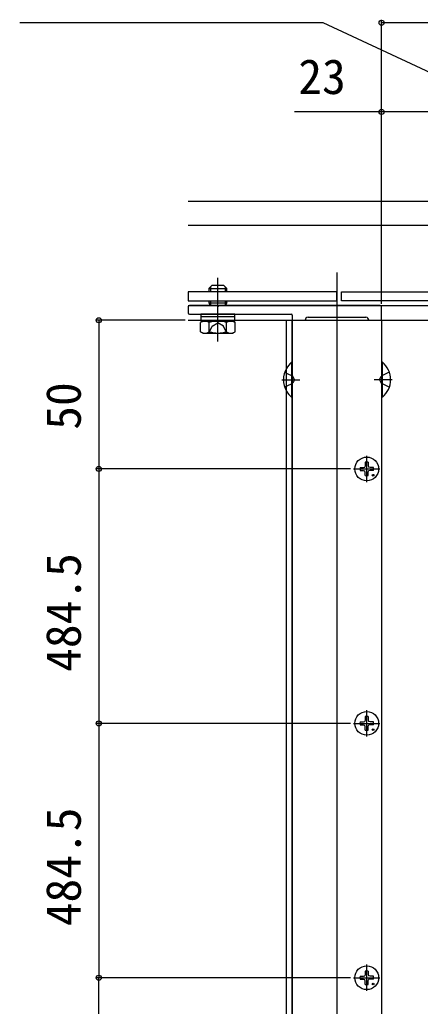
# Model space of a CAD drawing. Units: millimetres, scale not verified. Extents: x -700 to 700, y -1043 to 1037.
# Drawn here: x -399.5 to -265, y 139.8 to 471.4 of the extents above; entities that cross this region are included whole.
import ezdxf
from ezdxf.enums import TextEntityAlignment as Align

# ---------------------------------------------------------------- set-up
doc = ezdxf.new("R2010")
doc.units = ezdxf.units.MM
doc.header["$LTSCALE"] = 6
for name, color, linetype in [('0-3_YKK_12', 2, 'Continuous'), ('0-4_YKK_13', 4, 'Continuous'), ('0-5_YKK_D', 6, 'Continuous')]:
    doc.layers.add(name, color=color, linetype=linetype)
doc.styles.add('ＭＳ ゴシック', font='')
doc.styles.get('ＭＳ ゴシック').set_extended_font_data('MS Gothic')

msp = doc.modelspace()

# ---------------------------------------------------------------- linework, layer by layer
at = {"layer": '0-3_YKK_12'}
for p, q in [((-343, 410.378), (-216.5, 410.378)), ((-343, 402.38), (-216.5, 402.38)), ((-333, 363.256), (-333, 384.667)), ((-293, 386.401), (-293, 87.933)), ((-343, 375.378), (-216.5, 375.378)), ((-343, 370.378), (-216.5, 370.378)), ((-310, 370.378), (-255, 370.378)), ((-310, 99.378), (-310, 370.378)), ((-308, 370.378), (-278, 370.378)), ((-308, 99.378), (-308, 370.378)), ((-311.5, 350.378), (-305.45, 350.378)), ((-274.5, 350.378), (-280.55, 350.378)), ((-283, 315.978), (-283, 324.778)), ((-287.4, 320.378), (-278.6, 320.378)), ((-283, 230.478), (-283, 239.278)), ((-287.4, 234.878), (-278.6, 234.878)), ((-283, 144.978), (-283, 153.778)), ((-287.4, 149.378), (-278.6, 149.378))]:
    msp.add_line(p, q, dxfattribs=at)
for points in [[(-308, 370.378), (-308, 99.378), (-308, 98.378)], [(-278, 370.378), (-278, 99.378), (-278, 98.378)]]:
    msp.add_lwpolyline(points, dxfattribs=at)
at = {"layer": '0-4_YKK_13'}
for p, q in [((-336, 381.078), (-335, 382.078)), ((-335.46, 381.618), (-335.46, 379.878)), ((-331, 382.078), (-335, 382.078)), ((-330, 381.078), (-331, 382.078)), ((-330.54, 381.618), (-330.54, 379.878)), ((-336, 381.078), (-330, 381.078)), ((-336, 381.078), (-336, 379.878)), ((-330, 379.878), (-330, 381.078)), ((-343, 374.878), (-343, 372.878)), ((-333.458, 375.378), (-342.5, 375.378)), ((-336, 376.878), (-336, 376.178)), ((-336, 376.178), (-330, 376.178)), ((-336, 376.178), (-335.538, 375.378)), ((-335.46, 376.878), (-335.46, 375.378)), ((-333.268, 375.242), (-332.732, 375.242)), ((-333, 367.378), (-333, 377.378)), ((-330.54, 376.878), (-330.54, 375.378)), ((-330, 376.178), (-330.462, 375.378)), ((-330, 376.178), (-330, 376.878)), ((-278, 370.678), (-278, 374.878)), ((-342.5, 372.378), (-308.3, 372.378)), ((-327.25, 372.378), (-338.75, 372.378)), ((-338.75, 371.578), (-338.75, 370.078)), ((-338.75, 371.578), (-327.25, 371.578)), ((-327.25, 370.078), (-327.25, 371.578)), ((-308, 372.078), (-308, 370.678)), ((-338, 370.078), (-338.774, 369.631)), ((-338.774, 366.524), (-338.774, 369.631)), ((-338.75, 370.078), (-327.25, 370.078)), ((-338, 370.078), (-328, 370.078)), ((-335.887, 366.524), (-335.887, 369.631)), ((-330.113, 366.524), (-330.113, 369.631)), ((-328, 370.078), (-327.227, 369.631)), ((-327.227, 366.524), (-327.227, 369.631)), ((-307.7, 370.378), (-306, 370.378)), ((-302.7, 371.378), (-283.3, 371.378)), ((-280, 370.378), (-278.3, 370.378)), ((-338, 366.078), (-338.774, 366.524)), ((-338, 366.078), (-328, 366.078)), ((-328, 366.078), (-327.227, 366.524)), ((-308.248, 356.278), (-308, 356.278)), ((-308.248, 356.278), (-308.248, 344.478)), ((-308, 344.478), (-308, 356.278)), ((-278, 356.278), (-278, 344.478)), ((-277.752, 356.278), (-278, 356.278)), ((-277.752, 344.478), (-277.752, 356.278)), ((-307.256, 350.378), (-307.865, 351.523)), ((-278.744, 350.378), (-278.135, 351.523)), ((-275.417, 352.878), (-278.135, 351.523)), ((-307.256, 350.378), (-307.865, 349.233)), ((-278.744, 350.378), (-278.135, 349.233)), ((-275.417, 347.878), (-278.135, 349.233)), ((-308.248, 344.478), (-308, 344.478)), ((-277.752, 344.478), (-278, 344.478)), ((-283.5, 322.623), (-283.519, 321.515)), ((-282.5, 322.623), (-282.481, 321.515)), ((-285.245, 320.878), (-284.137, 320.898)), ((-285.245, 319.878), (-284.137, 319.859)), ((-284.137, 320.898), (-283.62, 320.998)), ((-284.137, 319.859), (-283.62, 319.758)), ((-283.519, 321.515), (-283.62, 320.998)), ((-283.519, 319.241), (-283.62, 319.758)), ((-283.5, 318.133), (-283.519, 319.241)), ((-282.5, 318.133), (-282.481, 319.241)), ((-282.481, 321.515), (-282.38, 320.998)), ((-282.481, 319.241), (-282.38, 319.758)), ((-281.863, 320.898), (-282.38, 320.998)), ((-281.863, 319.859), (-282.38, 319.758)), ((-280.755, 320.878), (-281.863, 320.898)), ((-280.755, 319.878), (-281.863, 319.859)), ((-284.137, 235.398), (-283.62, 235.498)), ((-283.519, 236.015), (-283.62, 235.498)), ((-283.5, 237.123), (-283.519, 236.015)), ((-282.5, 237.123), (-282.481, 236.015)), ((-282.481, 236.015), (-282.38, 235.498)), ((-281.863, 235.398), (-282.38, 235.498)), ((-285.245, 235.378), (-284.137, 235.398)), ((-285.245, 234.378), (-284.137, 234.359)), ((-284.137, 234.359), (-283.62, 234.258)), ((-283.519, 233.741), (-283.62, 234.258)), ((-283.5, 232.633), (-283.519, 233.741)), ((-282.5, 232.633), (-282.481, 233.741)), ((-282.481, 233.741), (-282.38, 234.258)), ((-281.863, 234.359), (-282.38, 234.258)), ((-280.755, 235.378), (-281.863, 235.398)), ((-280.755, 234.378), (-281.863, 234.359)), ((-285.245, 149.878), (-284.137, 149.898)), ((-284.137, 149.898), (-283.62, 149.998)), ((-283.519, 150.515), (-283.62, 149.998)), ((-283.5, 151.623), (-283.519, 150.515)), ((-282.5, 151.623), (-282.481, 150.515)), ((-282.481, 150.515), (-282.38, 149.998)), ((-281.863, 149.898), (-282.38, 149.998)), ((-280.755, 149.878), (-281.863, 149.898)), ((-285.245, 148.878), (-284.137, 148.859)), ((-284.137, 148.859), (-283.62, 148.758)), ((-283.519, 148.241), (-283.62, 148.758)), ((-283.5, 147.133), (-283.519, 148.241)), ((-282.5, 147.133), (-282.481, 148.241)), ((-282.481, 148.241), (-282.38, 148.758)), ((-281.863, 148.859), (-282.38, 148.758)), ((-280.755, 148.878), (-281.863, 148.859))]:
    msp.add_line(p, q, dxfattribs=at)
for points in [[(-343, 379.878), (-343, 376.878), (-293, 376.878), (-293, 379.878)], [(-241.5, 379.878), (-241.5, 376.878), (-291.5, 376.878), (-291.5, 379.878)]]:
    msp.add_lwpolyline(points, close=True, dxfattribs=at)
for points in [[(-278.5, 375.378), (-293, 375.378), (-332.542, 375.378)], [(-338.75, 372.378), (-338.75, 371.578), (-327.25, 371.578), (-327.25, 372.378)], [(-336.05, 366.075), (-334.9, 368.433), (-333, 369.443)], [(-329.95, 366.075), (-331.1, 368.433), (-333, 369.443)], [(-310.583, 352.878), (-310, 352.588), (-307.865, 351.523)], [(-310.583, 347.878), (-310, 348.169), (-307.865, 349.233)]]:
    msp.add_lwpolyline(points, dxfattribs=at)
for centre, radius in [((-283, 320.378), 4), ((-280.879, 318.257), 0.3), ((-283, 234.878), 4), ((-280.879, 232.757), 0.3), ((-283, 149.378), 4), ((-280.879, 147.257), 0.3)]:
    msp.add_circle(centre, radius, dxfattribs=at)
for centre, radius, start, end in [((-342.5, 374.878), 0.5, 90, 180), ((-333.458, 375.178), 0.2, 23.57818, 90), ((-333, 375.378), 0.3, 203.57818, 336.42182), ((-332.542, 375.178), 0.2, 90, 156.42182), ((-278.5, 374.878), 0.5, 0, 90), ((-342.5, 372.878), 0.5, 180, 270), ((-308.3, 372.078), 0.3, 0, 90), ((-337.33, 367.522), 2.556, 55.61708, 124.38292), ((-333, 360.524), 9.554, 72.41276, 107.58724), ((-328.67, 367.522), 2.556, 55.61708, 124.38292), ((-307.7, 370.678), 0.3, 180, 270), ((-302.7, 370.378), 1, 90, 180), ((-283.3, 370.378), 1, 0, 90), ((-278.3, 370.678), 0.3, 270, 360), ((-337.33, 368.634), 2.556, 235.61708, 304.38292), ((-333, 375.632), 9.554, 252.41276, 287.58724), ((-328.67, 368.634), 2.556, 235.61708, 304.38292), ((-303.3, 350.378), 7.7, 129.98312, 150.47373), ((-282.7, 350.378), 7.7, 309.98312, 50.01688), ((-303.3, 350.378), 7.7, 150.47373, 209.52627), ((-303.3, 350.378), 7.7, 209.52627, 230.01688), ((-283, 320.378), 2.3, 77.44414, 102.55586), ((-283, 320.378), 2.3, 167.44414, 192.55586), ((-283, 320.378), 2.3, 347.44414, 12.55586), ((-283, 320.378), 2.3, 257.44414, 282.55586), ((-283, 234.878), 2.3, 77.44414, 102.55586), ((-283, 234.878), 2.3, 167.44414, 192.55586), ((-283, 234.878), 2.3, 257.44414, 282.55586), ((-283, 234.878), 2.3, 347.44414, 12.55586), ((-283, 149.378), 2.3, 167.44414, 192.55586), ((-283, 149.378), 2.3, 77.44414, 102.55586), ((-283, 149.378), 2.3, 347.44414, 12.55586), ((-283, 149.378), 2.3, 257.44414, 282.55586)]:
    msp.add_arc(centre, radius, start, end, dxfattribs=at)
at = {"layer": '0-5_YKK_D'}
for p, q in [((-278, 375.878), (-278, 471.378)), ((-173, 470.378), (-278, 470.378)), ((-278, 375.878), (-278, 441.378)), ((-344, 370.378), (-374, 370.378)), ((-373, 370.378), (-373, 320.378)), ((-288.4, 320.378), (-374, 320.378)), ((-288.4, 320.378), (-374, 320.378)), ((-373, 320.378), (-373, 234.878)), ((-288.4, 234.878), (-374, 234.878)), ((-288.4, 234.878), (-374, 234.878)), ((-373, 234.878), (-373, 149.378)), ((-288.4, 149.378), (-374, 149.378)), ((-288.4, 149.378), (-374, 149.378)), ((-373, 99.378), (-373, 149.378))]:
    msp.add_line(p, q, dxfattribs=at)
for points in [[(-233.5, 440.378), (-297.63, 470.378), (-399.53, 470.378)], [(-255, 440.378), (-278, 440.378), (-307.309, 440.378)]]:
    msp.add_lwpolyline(points, dxfattribs=at)
for centre in [(-278, 470.378), (-278, 440.378), (-373, 370.378), (-373, 320.378), (-373, 320.378), (-373, 234.878), (-373, 234.878), (-373, 149.378), (-373, 149.378)]:
    msp.add_circle(centre, 0.85, dxfattribs=at)

# ---------------------------------------------------------------- texts
at = {"layer": '0-5_YKK_D', "style": 'ＭＳ ゴシック'}
msp.add_text('23', height=11.73, dxfattribs=at).set_placement((-305.991, 442.878), align=Align.BOTTOM_LEFT)
for s, p in [('50', (-375.5, 333.56)), ('484.5', (-375.5, 252.174)), ('484.5', (-375.5, 166.674))]:
    msp.add_text(s, height=11.73, rotation=90, dxfattribs=at).set_placement(p, align=Align.BOTTOM_LEFT)

doc.saveas('drawing.dxf')
